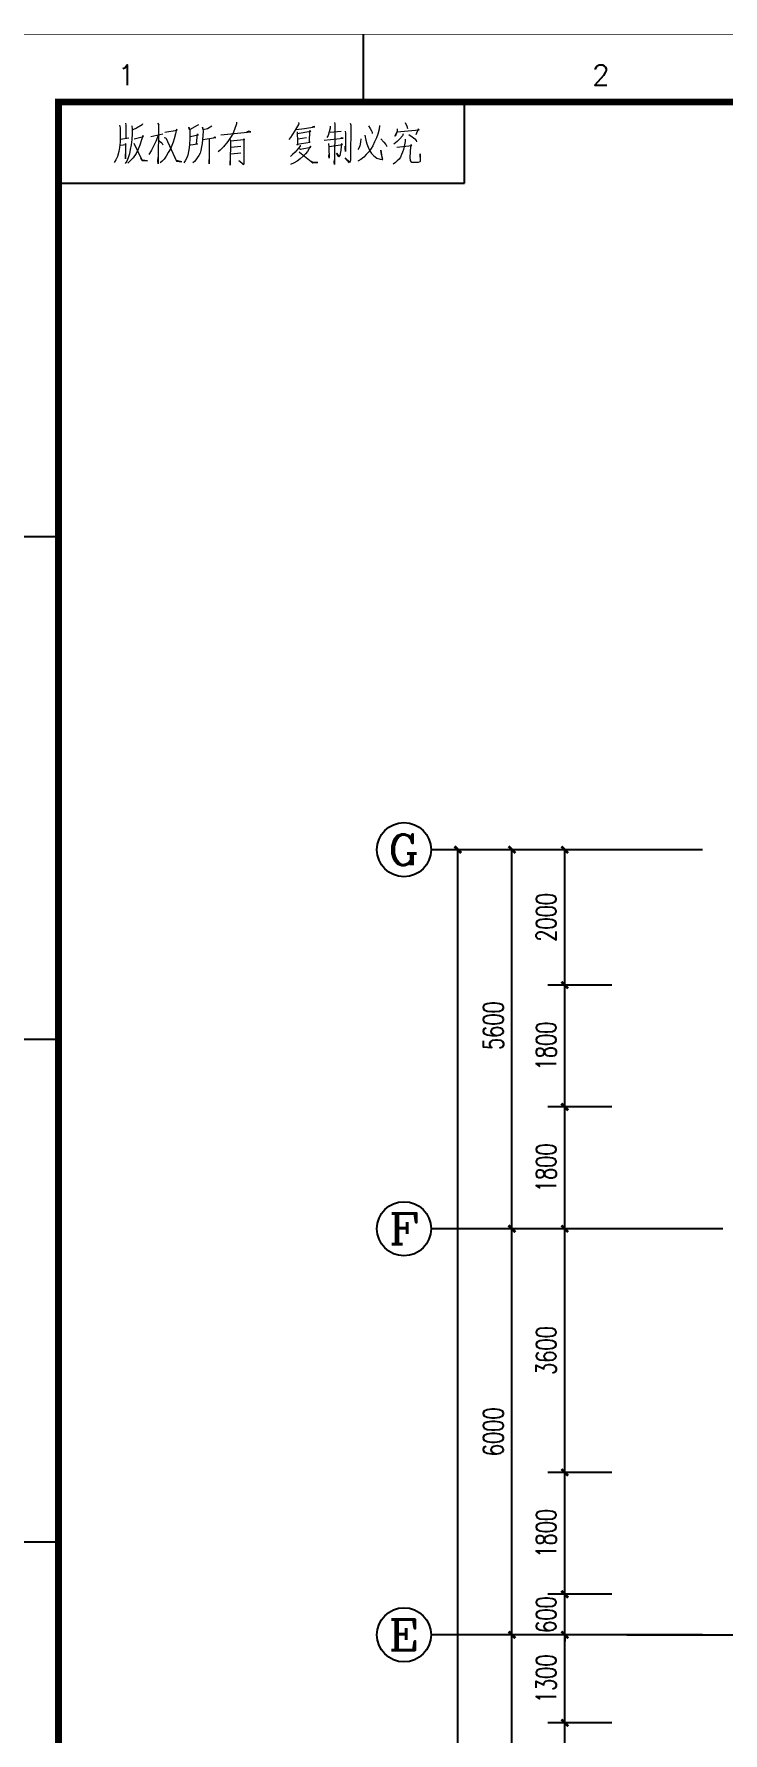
# Model space of a CAD drawing. Header units: millimetres. Extents: x 172649 to 472543, y 238332 to 449264.
# Drawn here: x 296555 to 306735, y 315222 to 340324 of the extents above; entities that cross this region are included whole.
import ezdxf
from ezdxf.enums import TextEntityAlignment as Align

# ---------------------------------------------------------------- set-up
doc = ezdxf.new("R2010")
doc.units = ezdxf.units.MM
doc.header["$LTSCALE"] = 1000
doc.linetypes.add('CENTER', pattern=[2, 1.25, -0.25, 0.25, -0.25])
doc.linetypes.add('DOTE', pattern=[2.42, 2, -0.2, 0.02, -0.2])
for name, color, linetype in [('AXIS', 3, 'Continuous'), ('AXIS_TEXT', 7, 'Continuous'), ('DOTE', 1, 'CENTER'), ('PUB_DIM', 3, 'Continuous')]:
    doc.layers.add(name, color=color, linetype=linetype)
doc.styles.add('_TCH_AXIS', font='COMPLEX', dxfattribs={"bigfont": 'GBCBIG'})
doc.styles.add('_TCH_DIM_T3', font='SIMPLEX', dxfattribs={"width": 0.705882, "bigfont": 'GBCBIG'})
doc.styles.get("Standard").update_dxf_attribs({"font": 'txt', "bigfont": 'gbcbig.shx'})
doc.dimstyles.new('_TCH_ARCH&&100', dxfattribs={"dimtxt": 297.5, "dimasz": 100, "dimexe": 250, "dimexo": 300, "dimgap": 126.25, "dimtad": 1, "dimdec": 0, "dimzin": 0, "dimdsep": 46, "dimtxsty": '_TCH_DIM_T3', "dimblk": 'ARCHTICK', "dimcen": 0.09, "dimclrt": 7, "dimazin": 2, "dimtfac": 1, "dimtdec": 0, "dimtix": 1, "dimtmove": 2, "dimatfit": 3, "dimfxl": 1, "dimtolj": 1, "dimtzin": 0, "dimarcsym": 0})

# ---------------------------------------------------------------- blocks, each defined once
blk = doc.blocks.new('GEDI_WK_A1')
at = {"color": 3}
for p, q in [((70.08, 584), (70.08, 594)), ((85, 572), (85, 584)), ((25, 572), (85, 572)), ((25, 519.75), (0, 519.75)), ((25, 445.5), (0, 445.5)), ((25, 371.25), (0, 371.25))]:
    blk.add_line(p, q, dxfattribs=at)
for points, const_width in [([(0, 0), (841, 0), (841, 594), (0, 594)], 0.1), ([(25, 10), (831, 10), (831, 584), (25, 584)], 1)]:
    blk.add_lwpolyline(points, close=True, dxfattribs=dict(at, const_width=const_width))
for s, p in [('1', (35.04, 588)), ('2', (105.12, 588))]:
    blk.add_text(s, height=3, dxfattribs=at).set_placement(p, align=Align.MIDDLE)
blk = doc.blocks.new('GEDI_Copyright_2012')
at = {"color": 7, "lineweight": 0}
for points in [[(8.99, -3.43), (9.11, -3.83), (9.11, -5.03), (9.11, -5.93), (9.03, -6.73), (8.9, -7.33), (8.73, -8.03), (8.48, -8.53), (8.22, -8.93)], [(10.81, -3.53), (10.9, -4.03), (10.9, -4.68), (10.81, -5.53), (10.73, -6.33), (10.6, -7.03), (10.47, -7.68), (10.3, -8.23), (10.09, -8.72), (9.84, -9.08)], [(9.88, -3.13), (9.96, -3.43), (9.96, -5.33)], [(11.2, -5.43), (12.56, -5.08), (12.47, -4.93), (12.26, -5.58), (12, -6.38), (11.75, -6.98), (11.45, -7.63), (11.03, -8.23), (10.6, -8.68), (10.26, -9.03)], [(12.43, -3.23), (12.34, -3.38), (11.53, -3.88), (10.98, -4.13)], [(14.72, -4.88), (14.42, -5.73), (14.08, -6.43), (13.74, -7.13), (13.45, -7.63), (13.36, -7.78)], [(13.62, -5.08), (15.4, -4.68)], [(14.64, -3.13), (14.81, -3.38), (14.76, -3.33), (14.72, -9.13), (14.68, -8.72), (14.72, -8.13)], [(15.7, -4.48), (17.52, -4.18), (17.44, -4.03), (17.27, -4.68), (17.1, -5.43), (16.93, -5.93), (16.76, -6.43), (16.55, -6.93), (16.21, -7.48), (15.91, -7.98), (15.61, -8.43), (15.32, -8.72), (15.02, -8.98)], [(20.67, -3.38), (20.5, -3.48), (19.35, -4.13), (19.27, -3.73), (19.4, -4.13), (19.4, -5.43), (19.35, -6.23), (19.31, -6.78), (19.22, -7.33), (19.1, -7.83), (18.93, -8.33), (18.72, -8.68), (18.54, -8.98)], [(19.48, -6.38), (19.56, -6.33), (20.54, -6.18), (20.41, -6.23), (20.54, -4.68), (20.63, -4.88), (19.44, -5.13)], [(22.67, -3.58), (21.99, -3.98), (21.35, -4.13), (21.26, -3.73), (21.35, -4.33), (21.31, -4.93), (21.26, -5.58), (21.22, -6.13), (21.13, -6.63), (21.05, -7.18), (20.92, -7.58), (20.71, -7.88), (20.5, -8.23), (20.28, -8.53), (20.07, -8.78), (19.86, -8.98)], [(26.28, -2.98), (26.28, -3.23), (26.02, -4.08), (25.76, -4.68), (25.51, -5.08), (25.04, -5.83), (24.36, -6.63), (23.9, -7.13), (23.6, -7.38)], [(23.98, -4.83), (28.4, -4.43), (28.14, -4.33)], [(28.14, -4.33), (27.8, -4.48)], [(35.45, -3.03), (35.49, -3.23), (34.98, -4.18), (34.52, -4.83), (34.26, -5.23), (34.05, -5.53)], [(35.11, -4.08), (36.34, -3.93), (37.87, -3.68), (37.75, -3.63), (37.49, -3.73)], [(35.24, -4.43), (35.28, -4.73), (35.32, -5.58), (35.32, -6.38), (35.28, -6.23), (37.19, -5.93), (37.07, -5.93), (37.15, -4.23), (37.28, -4.38), (35.28, -4.68)], [(40.12, -3.58), (40.16, -3.88), (39.83, -4.93), (39.66, -5.23)], [(40.12, -4.48), (41.74, -4.33)], [(40.8, -3.03), (40.84, -3.28), (40.8, -9.23), (40.72, -8.88), (40.8, -8.53)], [(42.33, -4.33), (42.42, -4.58), (42.42, -7.33), (42.33, -6.83), (42.37, -6.53)], [(43.1, -3.13), (43.18, -3.43), (43.14, -8.23), (43.14, -8.53), (43.1, -8.78), (43.05, -8.88), (42.97, -8.98), (42.37, -8.23), (43.05, -8.88)], [(47.43, -3.48), (47.39, -4.03), (47.17, -4.73), (47, -5.28), (46.71, -5.88), (46.45, -6.48), (46.2, -6.88), (45.86, -7.38), (45.47, -7.78), (45.09, -8.13), (44.67, -8.48), (44.24, -8.72)], [(45.26, -4.88), (45.43, -5.63), (45.56, -6.18), (45.77, -6.68), (45.99, -7.23), (46.24, -7.63), (46.58, -7.93), (47.05, -8.28), (47.51, -8.43), (47.81, -8.48), (47.94, -8.48), (47.73, -7.78), (47.64, -7.13), (47.81, -8.48)], [(45.82, -3.53), (46.07, -3.93), (46.24, -4.28), (46.32, -4.48), (46.32, -4.63)], [(50.91, -4.68), (50.83, -4.98), (50.44, -5.43), (50.06, -5.83), (49.81, -6.03), (49.55, -6.23)], [(50.06, -3.98), (50.02, -4.33), (49.94, -4.58), (49.85, -4.83), (49.77, -4.98), (49.68, -5.03), (50.02, -4.43), (53.29, -4.13), (53.16, -4.03), (52.78, -4.83)], [(51.21, -3.03), (51.47, -3.58), (51.55, -3.93)], [(51.76, -4.78), (52.27, -5.13), (52.65, -5.43), (52.83, -5.68), (52.91, -5.88)], [(9.11, -6.38), (10.01, -6.28), (9.92, -6.13), (9.92, -8.38), (9.88, -8.08), (9.88, -7.68)], [(9.16, -5.48), (10.39, -5.28)], [(11.15, -6.08), (12.34, -8.63), (13.15, -8.68), (12.38, -8.58), (12.17, -8.28)], [(14.72, -5.63), (15.27, -6.03), (15.4, -6.33)], [(15.61, -5.23), (15.87, -5.28), (17.44, -8.72), (18.2, -8.83), (17.44, -8.63), (17.14, -8.08)], [(21.31, -5.53), (23.22, -5.23), (23.09, -5.18), (22.88, -5.28)], [(22.28, -5.43), (22.28, -9.13), (22.24, -8.88), (22.28, -8.48)], [(25.34, -5.53), (25.43, -5.73), (25.38, -9.03), (25.38, -9.33), (25.34, -9.03), (25.38, -8.68)], [(25.43, -5.73), (27.38, -5.53), (27.38, -5.43), (27.47, -5.53), (27.38, -5.58), (27.38, -9.08), (27.34, -9.28), (26.66, -8.63), (27.34, -9.18)], [(26.96, -6.58), (25.47, -6.73)], [(25.47, -7.68), (26.96, -7.53)], [(35.71, -6.38), (35.71, -6.53), (34.98, -7.43), (34.56, -7.78), (34.26, -8.03)], [(35.62, -6.88), (35.75, -6.98), (37.28, -6.68), (37.23, -6.53), (36.77, -7.33), (36.47, -7.68), (36.17, -7.98), (35.71, -8.38), (35.28, -8.72), (34.81, -8.98), (34.26, -9.23)], [(36.64, -5.28), (35.36, -5.48)], [(35.54, -7.38), (35.62, -7.43), (37.57, -8.98), (38.3, -8.93), (37.57, -8.93), (37.32, -8.78)], [(39.27, -5.63), (42.08, -5.33), (42.03, -5.33), (41.87, -5.28), (41.65, -5.38)], [(39.87, -6.13), (39.95, -6.68), (39.95, -6.78), (40, -8.28), (39.95, -7.98), (40, -7.73)], [(40, -6.58), (41.95, -6.28), (41.82, -6.13), (41.74, -6.53), (41.69, -7.18), (41.61, -7.63), (41.57, -7.93), (41.44, -8.08), (41.06, -7.58), (41.48, -8.03)], [(44.67, -5.43), (44.63, -5.93), (44.5, -6.48), (44.37, -6.83), (44.24, -7.03)], [(47.64, -5.43), (48.07, -5.93), (48.36, -6.28), (48.49, -6.58)], [(51.21, -5.48), (51.21, -5.83), (51.08, -6.58), (50.95, -7.03), (50.83, -7.43), (50.7, -7.78), (50.53, -8.13), (50.32, -8.43), (50.06, -8.68), (49.77, -8.93), (49.43, -9.18)], [(49.98, -6.68), (52.19, -6.43), (52.06, -6.28), (52.02, -6.58), (51.93, -8.18), (51.97, -8.63), (52.06, -8.78), (52.19, -8.88), (52.4, -8.88), (52.61, -8.88), (53.21, -8.88), (53.42, -8.78), (53.46, -8.72), (53.42, -7.68), (53.42, -8.78)]]:
    blk.add_lwpolyline(points, dxfattribs=at)
blk = doc.blocks.new('_ArchTick')
at = {"color": 0, "linetype": 'ByBlock', "const_width": 0.4}
blk.add_lwpolyline([(-0.5, -0.5), (0.5, 0.5)], dxfattribs=at)
blk = doc.blocks.new('*D285')
at = {"layer": 'DEFPOINTS', "color": 0}
for p in [(304397, 328273), (305391, 328273), (305391, 326273)]:
    blk.add_point(p, dxfattribs=at)
at = {"layer": 'PUB_DIM', "color": 0, "lineweight": -2}
for p, q in [((305091, 328273), (304147, 328273)), ((304397, 326273), (304397, 328273)), ((305091, 326273), (304147, 326273))]:
    blk.add_line(p, q, dxfattribs=at)
at = {"layer": 'PUB_DIM', "color": 0, "lineweight": -2, "xscale": 100, "yscale": 100, "zscale": 100}
for p, rotation in [((304397, 328273), 90), ((304397, 326273), 270)]:
    blk.add_blockref('_ArchTick', p, dxfattribs=dict(at, rotation=rotation))
at = {"layer": 'PUB_DIM', "color": 7, "insert": (304122, 327273), "char_height": 297.5, "attachment_point": 5, "rotation": 90, "style": '_TCH_DIM_T3'}
blk.add_mtext('\\A1;2000', dxfattribs=at)
blk = doc.blocks.new('*D286')
at = {"layer": 'DEFPOINTS', "color": 0}
for p in [(304397, 326273), (305391, 326273), (305391, 324473)]:
    blk.add_point(p, dxfattribs=at)
at = {"layer": 'PUB_DIM', "color": 0, "lineweight": -2}
for p, q in [((305091, 326273), (304147, 326273)), ((304397, 324473), (304397, 326273)), ((305091, 324473), (304147, 324473))]:
    blk.add_line(p, q, dxfattribs=at)
at = {"layer": 'PUB_DIM', "color": 0, "lineweight": -2, "xscale": 100, "yscale": 100, "zscale": 100}
for p, rotation in [((304397, 326273), 90), ((304397, 324473), 270)]:
    blk.add_blockref('_ArchTick', p, dxfattribs=dict(at, rotation=rotation))
at = {"layer": 'PUB_DIM', "color": 7, "insert": (304122, 325373), "char_height": 297.5, "attachment_point": 5, "rotation": 90, "style": '_TCH_DIM_T3'}
blk.add_mtext('\\A1;1800', dxfattribs=at)
blk = doc.blocks.new('*D287')
at = {"layer": 'DEFPOINTS', "color": 0}
for p in [(304397, 324473), (305391, 324473), (305391, 322673)]:
    blk.add_point(p, dxfattribs=at)
at = {"layer": 'PUB_DIM', "color": 0, "lineweight": -2}
for p, q in [((305091, 324473), (304147, 324473)), ((304397, 322673), (304397, 324473)), ((305091, 322673), (304147, 322673))]:
    blk.add_line(p, q, dxfattribs=at)
at = {"layer": 'PUB_DIM', "color": 0, "lineweight": -2, "xscale": 100, "yscale": 100, "zscale": 100}
for p, rotation in [((304397, 324473), 90), ((304397, 322673), 270)]:
    blk.add_blockref('_ArchTick', p, dxfattribs=dict(at, rotation=rotation))
at = {"layer": 'PUB_DIM', "color": 7, "insert": (304122, 323573), "char_height": 297.5, "attachment_point": 5, "rotation": 90, "style": '_TCH_DIM_T3'}
blk.add_mtext('\\A1;1800', dxfattribs=at)
blk = doc.blocks.new('*D288')
at = {"layer": 'DEFPOINTS', "color": 0}
for p in [(304397, 322673), (305391, 322673), (305391, 319073)]:
    blk.add_point(p, dxfattribs=at)
at = {"layer": 'PUB_DIM', "color": 0, "lineweight": -2}
for p, q in [((305091, 322673), (304147, 322673)), ((304397, 319073), (304397, 322673)), ((305091, 319073), (304147, 319073))]:
    blk.add_line(p, q, dxfattribs=at)
at = {"layer": 'PUB_DIM', "color": 0, "lineweight": -2, "xscale": 100, "yscale": 100, "zscale": 100}
for p, rotation in [((304397, 322673), 90), ((304397, 319073), 270)]:
    blk.add_blockref('_ArchTick', p, dxfattribs=dict(at, rotation=rotation))
at = {"layer": 'PUB_DIM', "color": 7, "insert": (304122, 320873), "char_height": 297.5, "attachment_point": 5, "rotation": 90, "style": '_TCH_DIM_T3'}
blk.add_mtext('\\A1;3600', dxfattribs=at)
blk = doc.blocks.new('*D289')
at = {"layer": 'DEFPOINTS', "color": 0}
for p in [(304397, 319073), (305391, 319073), (305391, 317273)]:
    blk.add_point(p, dxfattribs=at)
at = {"layer": 'PUB_DIM', "color": 0, "lineweight": -2}
for p, q in [((305091, 319073), (304147, 319073)), ((304397, 317273), (304397, 319073)), ((305091, 317273), (304147, 317273))]:
    blk.add_line(p, q, dxfattribs=at)
at = {"layer": 'PUB_DIM', "color": 0, "lineweight": -2, "xscale": 100, "yscale": 100, "zscale": 100}
for p, rotation in [((304397, 319073), 90), ((304397, 317273), 270)]:
    blk.add_blockref('_ArchTick', p, dxfattribs=dict(at, rotation=rotation))
at = {"layer": 'PUB_DIM', "color": 7, "insert": (304122, 318173), "char_height": 297.5, "attachment_point": 5, "rotation": 90, "style": '_TCH_DIM_T3'}
blk.add_mtext('\\A1;1800', dxfattribs=at)
blk = doc.blocks.new('*D290')
at = {"layer": 'DEFPOINTS', "color": 0}
for p in [(304397, 317273), (305391, 317273), (305391, 316673)]:
    blk.add_point(p, dxfattribs=at)
at = {"layer": 'PUB_DIM', "color": 0, "lineweight": -2}
for p, q in [((304397, 317273), (304397, 317373)), ((305091, 317273), (304147, 317273)), ((304397, 316673), (304397, 317273)), ((305091, 316673), (304147, 316673)), ((304397, 316673), (304397, 316573))]:
    blk.add_line(p, q, dxfattribs=at)
at = {"layer": 'PUB_DIM', "color": 0, "lineweight": -2, "xscale": 100, "yscale": 100, "zscale": 100}
for p, rotation in [((304397, 317273), 270), ((304397, 316673), 90)]:
    blk.add_blockref('_ArchTick', p, dxfattribs=dict(at, rotation=rotation))
at = {"layer": 'PUB_DIM', "color": 7, "insert": (304122, 316973), "char_height": 297.5, "attachment_point": 5, "rotation": 90, "style": '_TCH_DIM_T3'}
blk.add_mtext('\\A1;600', dxfattribs=at)
blk = doc.blocks.new('*D291')
at = {"layer": 'DEFPOINTS', "color": 0}
for p in [(304397, 316673), (305391, 316673), (305391, 315373)]:
    blk.add_point(p, dxfattribs=at)
at = {"layer": 'PUB_DIM', "color": 0, "lineweight": -2}
for p, q in [((305091, 316673), (304147, 316673)), ((304397, 315373), (304397, 316673)), ((305091, 315373), (304147, 315373))]:
    blk.add_line(p, q, dxfattribs=at)
at = {"layer": 'PUB_DIM', "color": 0, "lineweight": -2, "xscale": 100, "yscale": 100, "zscale": 100}
for p, rotation in [((304397, 316673), 90), ((304397, 315373), 270)]:
    blk.add_blockref('_ArchTick', p, dxfattribs=dict(at, rotation=rotation))
at = {"layer": 'PUB_DIM', "color": 7, "insert": (304122, 316023), "char_height": 297.5, "attachment_point": 5, "rotation": 90, "style": '_TCH_DIM_T3'}
blk.add_mtext('\\A1;1300', dxfattribs=at)
blk = doc.blocks.new('*D292')
at = {"layer": 'DEFPOINTS', "color": 0}
for p in [(304397, 315373), (305391, 315373), (305391, 313573)]:
    blk.add_point(p, dxfattribs=at)
at = {"layer": 'PUB_DIM', "color": 0, "lineweight": -2}
for p, q in [((305091, 315373), (304147, 315373)), ((304397, 313573), (304397, 315373)), ((305091, 313573), (304147, 313573))]:
    blk.add_line(p, q, dxfattribs=at)
at = {"layer": 'PUB_DIM', "color": 0, "lineweight": -2, "xscale": 100, "yscale": 100, "zscale": 100}
for p, rotation in [((304397, 315373), 90), ((304397, 313573), 270)]:
    blk.add_blockref('_ArchTick', p, dxfattribs=dict(at, rotation=rotation))
at = {"layer": 'PUB_DIM', "color": 7, "insert": (304122, 314473), "char_height": 297.5, "attachment_point": 5, "rotation": 90, "style": '_TCH_DIM_T3'}
blk.add_mtext('\\A1;1800', dxfattribs=at)
blk = doc.blocks.new('*D306')
at = {"layer": 'AXIS', "color": 0, "lineweight": -2}
for p, q in [((305817, 328273), (303367, 328273)), ((303617, 322673), (303617, 328273)), ((305817, 322673), (303367, 322673))]:
    blk.add_line(p, q, dxfattribs=at)
at = {"layer": 'DEFPOINTS', "color": 0}
for p in [(303617, 328273), (306117, 328273), (306117, 322673)]:
    blk.add_point(p, dxfattribs=at)
at = {"layer": 'AXIS', "color": 0, "lineweight": -2, "xscale": 100, "yscale": 100, "zscale": 100}
for p, rotation in [((303617, 328273), 90), ((303617, 322673), 270)]:
    blk.add_blockref('_ArchTick', p, dxfattribs=dict(at, rotation=rotation))
at = {"layer": 'AXIS', "color": 7, "insert": (303342, 325673), "char_height": 297.5, "attachment_point": 5, "rotation": 90, "style": '_TCH_DIM_T3'}
blk.add_mtext('\\A1;5600', dxfattribs=at)
blk = doc.blocks.new('*D307')
at = {"layer": 'AXIS', "color": 0, "lineweight": -2}
for p, q in [((305817, 322673), (303367, 322673)), ((303617, 316673), (303617, 322673)), ((305817, 316673), (303367, 316673))]:
    blk.add_line(p, q, dxfattribs=at)
at = {"layer": 'DEFPOINTS', "color": 0}
for p in [(303617, 322673), (306117, 322673), (306117, 316673)]:
    blk.add_point(p, dxfattribs=at)
at = {"layer": 'AXIS', "color": 0, "lineweight": -2, "xscale": 100, "yscale": 100, "zscale": 100}
for p, rotation in [((303617, 322673), 90), ((303617, 316673), 270)]:
    blk.add_blockref('_ArchTick', p, dxfattribs=dict(at, rotation=rotation))
at = {"layer": 'AXIS', "color": 7, "insert": (303342, 319673), "char_height": 297.5, "attachment_point": 5, "rotation": 90, "style": '_TCH_DIM_T3'}
blk.add_mtext('\\A1;6000', dxfattribs=at)
blk = doc.blocks.new('*D308')
at = {"layer": 'AXIS', "color": 0, "lineweight": -2}
for p, q in [((305817, 316673), (303367, 316673)), ((303617, 312073), (303617, 316673)), ((305817, 312073), (303367, 312073))]:
    blk.add_line(p, q, dxfattribs=at)
at = {"layer": 'DEFPOINTS', "color": 0}
for p in [(303617, 316673), (306117, 316673), (306117, 312073)]:
    blk.add_point(p, dxfattribs=at)
at = {"layer": 'AXIS', "color": 0, "lineweight": -2, "xscale": 100, "yscale": 100, "zscale": 100}
for p, rotation in [((303617, 316673), 90), ((303617, 312073), 270)]:
    blk.add_blockref('_ArchTick', p, dxfattribs=dict(at, rotation=rotation))
at = {"layer": 'AXIS', "color": 7, "insert": (303342, 314373), "char_height": 297.5, "attachment_point": 5, "rotation": 90, "style": '_TCH_DIM_T3'}
blk.add_mtext('\\A1;4600', dxfattribs=at)
blk = doc.blocks.new('*D312')
at = {"layer": 'AXIS', "color": 0, "lineweight": -2}
for p, q in [((305817, 328273), (302567, 328273)), ((302817, 298273), (302817, 328273)), ((305817, 298273), (302567, 298273))]:
    blk.add_line(p, q, dxfattribs=at)
at = {"layer": 'DEFPOINTS', "color": 0}
for p in [(302817, 328273), (306117, 328273), (306117, 298273)]:
    blk.add_point(p, dxfattribs=at)
at = {"layer": 'AXIS', "color": 0, "lineweight": -2, "xscale": 100, "yscale": 100, "zscale": 100}
for p, rotation in [((302817, 328273), 90), ((302817, 298273), 270)]:
    blk.add_blockref('_ArchTick', p, dxfattribs=dict(at, rotation=rotation))
at = {"layer": 'AXIS', "color": 7, "insert": (302542, 313273), "char_height": 297.5, "attachment_point": 5, "rotation": 90, "style": '_TCH_DIM_T3'}
blk.add_mtext('\\A1;30000', dxfattribs=at)

msp = doc.modelspace()

# ---------------------------------------------------------------- linework, layer by layer
at = {"layer": 'AXIS'}
for p, q in [((306431.7, 328272.7), (302421.5, 328272.7)), ((306731.7, 322672.7), (302421.5, 322672.7)), ((306431.7, 316672.7), (302421.5, 316672.7))]:
    msp.add_line(p, q, dxfattribs=at)
for centre in [(302021.5, 328272.7), (302021.5, 322672.7), (302021.5, 316672.7)]:
    msp.add_circle(centre, 400, dxfattribs=at)
at = {"layer": 'DOTE', "linetype": 'DOTE'}
msp.add_line((305313.9, 316672.7), (323180.7, 316672.7), dxfattribs=at)

# ---------------------------------------------------------------- block references
at = {"xscale": 100, "yscale": 100, "zscale": 100}
for name, p in [('GEDI_WK_A1', (294417.3, 280919.4)), ('GEDI_Copyright_2012', (296917.3, 339319.4))]:
    msp.add_blockref(name, p, dxfattribs=at)

# ---------------------------------------------------------------- texts
at = {"layer": 'AXIS_TEXT', "style": '_TCH_AXIS'}
for s, width, p, p2 in [('G', 1.166667, (301795.2, 328046.5), (302247.7, 328046.5)), ('F', 1.3125, (301795.2, 322446.5), (302247.7, 322446.5)), ('E', 1.3125, (301795.2, 316446.5), (302247.7, 316446.5))]:
    msp.add_text(s, height=452.5, dxfattribs=dict(at, width=width)).set_placement(p, p2, align=Align.FIT)

# ---------------------------------------------------------------- dimensions: what is measured, and where the dimension line sits
at = {"layer": 'AXIS'}
for p1, p2, distance, text, picture, middle in [((306116.8, 298272.7), (306116.8, 328272.7), 3300, '30000', '*D312', (302541.8, 313272.7)), ((306116.8, 316672.7), (306116.8, 322672.7), 2500, '6000', '*D307', (303341.8, 319672.7)), ((306116.8, 312072.7), (306116.8, 316672.7), 2500, '4600', '*D308', (303341.8, 314372.7))]:
    dim = msp.add_aligned_dim(p1=p1, p2=p2, distance=distance, text=text, dimstyle='_TCH_ARCH&&100', dxfattribs=at)
    dim.commit()
    dim.dimension.update_dxf_attribs({"geometry": picture, "text_midpoint": middle})
dim = msp.add_linear_dim(base=(303616.8, 328272.7), p1=(306116.8, 322672.7), p2=(306116.8, 328272.7), angle=90, text='5600', dimstyle='_TCH_ARCH&&100', dxfattribs=at)
dim.commit()
dim.dimension.update_dxf_attribs({"geometry": '*D306', "text_midpoint": (303341.8, 325672.7), "dimtype": 129})
at = {"layer": 'PUB_DIM'}
for p1, p2, text, picture, middle in [((305391.1, 326272.7), (305391.1, 328272.7), '2000', '*D285', (304122.3, 327272.7)), ((305391.1, 324472.7), (305391.1, 326272.7), '1800', '*D286', (304122.3, 325372.7)), ((305391.1, 322672.7), (305391.1, 324472.7), '1800', '*D287', (304122.3, 323572.7)), ((305391.1, 319072.7), (305391.1, 322672.7), '3600', '*D288', (304122.3, 320872.7)), ((305391.1, 317272.7), (305391.1, 319072.7), '1800', '*D289', (304122.3, 318172.7)), ((305391.1, 316672.7), (305391.1, 317272.7), '600', '*D290', (304122.3, 316972.7)), ((305391.1, 315372.7), (305391.1, 316672.7), '1300', '*D291', (304122.3, 316022.7)), ((305391.1, 313572.7), (305391.1, 315372.7), '1800', '*D292', (304122.3, 314472.7))]:
    dim = msp.add_aligned_dim(p1=p1, p2=p2, distance=993.9, text=text, dimstyle='_TCH_ARCH&&100', dxfattribs=at)
    dim.commit()
    dim.dimension.update_dxf_attribs({"geometry": picture, "text_midpoint": middle})

doc.saveas('drawing.dxf')
